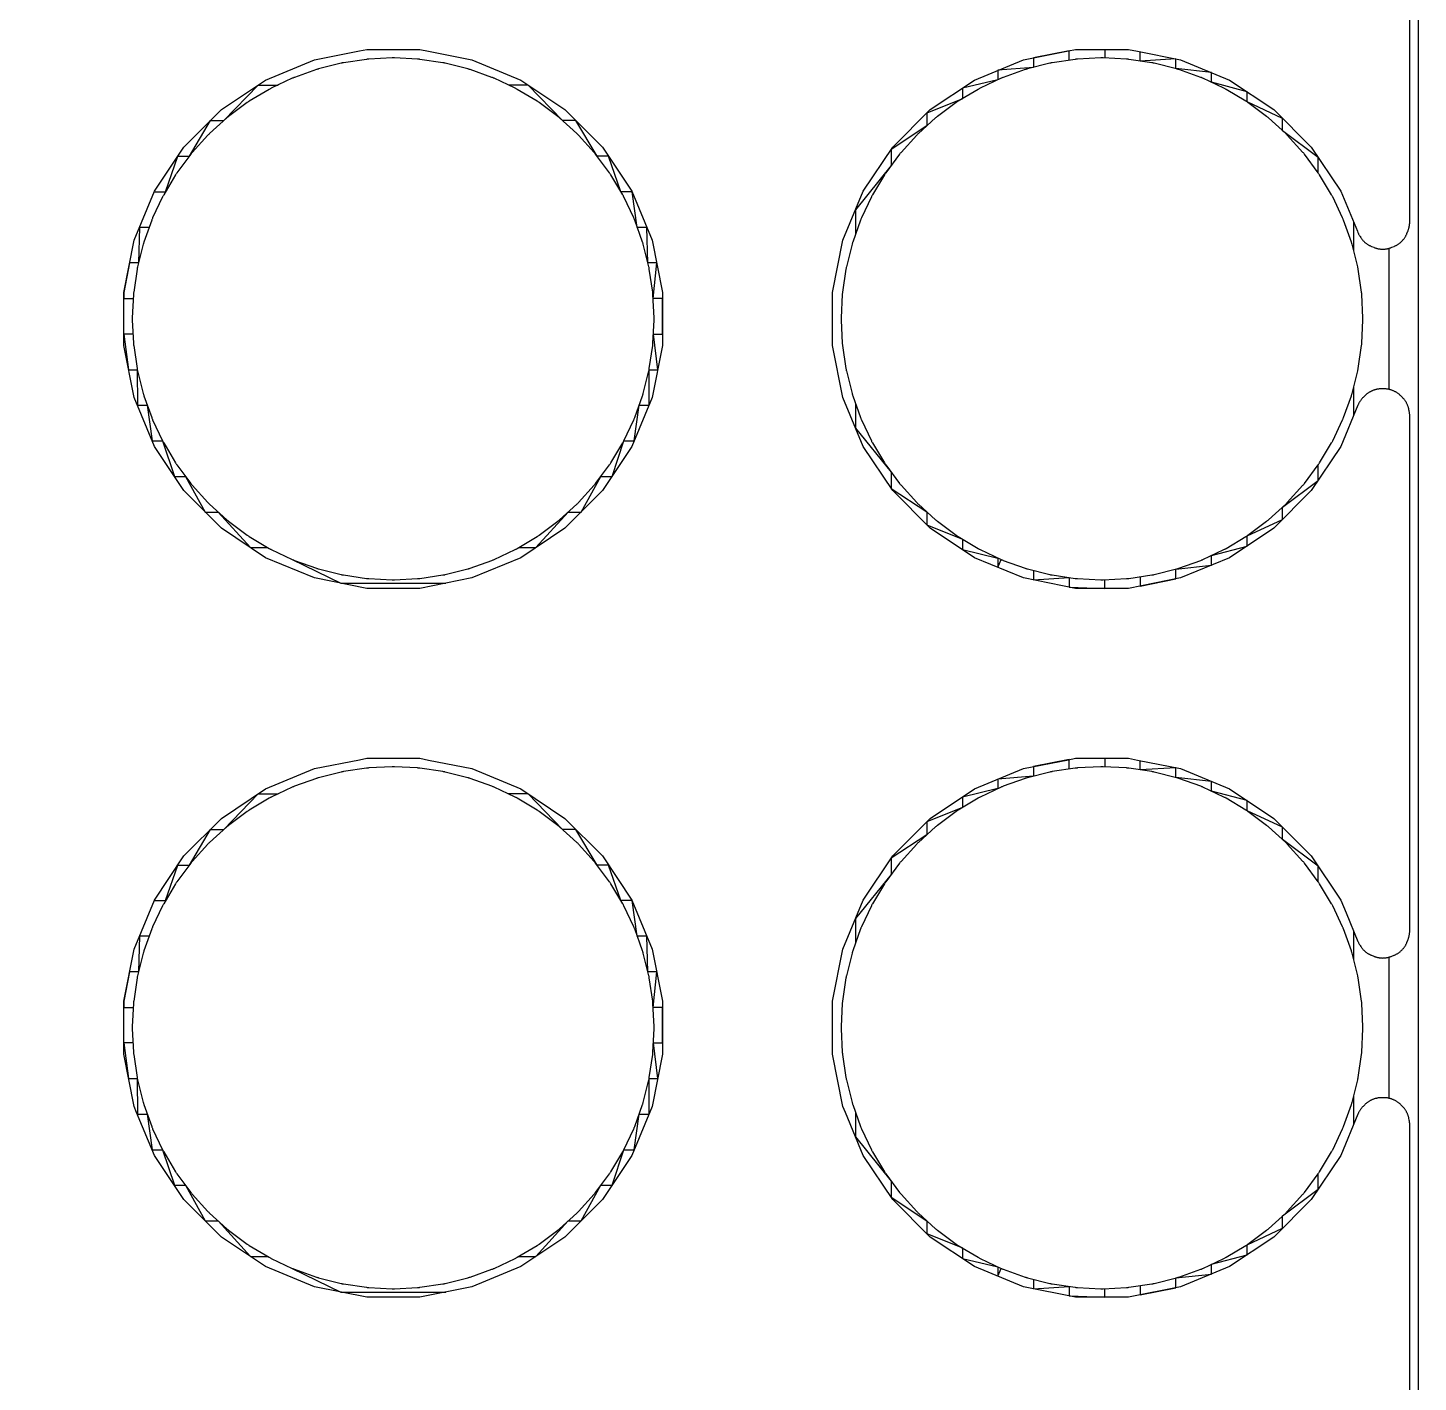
# Model space of a CAD drawing. Header units: metres. Extents: x 141.4 to 191.4, y -114.8 to -61.9.
# Drawn here: x 186.383 to 191.365, y -96.012 to -91.159 of the extents above; entities that cross this region are included whole.
import ezdxf

# ---------------------------------------------------------------- set-up
doc = ezdxf.new("R2010")
doc.units = ezdxf.units.M

msp = doc.modelspace()

# ---------------------------------------------------------------- linework, layer by layer
for points in [[(141.409, -61.907), (191.3649, -61.907), (191.3649, -114.8098)], [(191.3345, -96.9356), (191.3345, -95.0884), (191.3345, -95.0864), (191.3344, -95.0843), (191.3343, -95.0822), (191.3341, -95.0801), (191.3339, -95.078), (191.3336, -95.076), (191.3332, -95.0739), (191.3329, -95.0719), (191.332, -95.0675), (191.3316, -95.0654), (191.3311, -95.0634), (191.3305, -95.0614), (191.33, -95.0594), (191.3293, -95.0574), (191.3287, -95.0554), (191.3279, -95.0535), (191.3272, -95.0515), (191.3263, -95.0496), (191.3255, -95.0477), (191.3246, -95.0458), (191.3236, -95.044), (191.3226, -95.0421), (191.3215, -95.0403), (191.3204, -95.0386), (191.3193, -95.0368), (191.3181, -95.0351), (191.3169, -95.0334), (191.3156, -95.0317), (191.3143, -95.0301), (191.313, -95.0285), (191.3116, -95.027), (191.3102, -95.0254), (191.3087, -95.0239), (191.3025, -95.0177), (191.301, -95.0163), (191.2995, -95.0148), (191.2979, -95.0135), (191.2963, -95.0121), (191.2947, -95.0108), (191.293, -95.0095), (191.2913, -95.0083), (191.2896, -95.0071), (191.2879, -95.006), (191.2861, -95.0049), (191.2843, -95.0039), (191.2825, -95.0029), (191.2806, -95.0019), (191.2787, -95.001), (191.2768, -95.0001), (191.2749, -94.9993), (191.273, -94.9985), (191.271, -94.9978), (191.2691, -94.9971), (191.2671, -94.9965), (191.2651, -94.9959), (191.2631, -94.9954), (191.261, -94.9949), (191.259, -94.9944), (191.2569, -94.9941), (191.2549, -94.9937), (191.2528, -94.9935), (191.2507, -94.9932), (191.2487, -94.993), (191.2466, -94.9929), (191.2445, -94.9928), (191.2424, -94.9928), (191.2336, -94.9928), (191.2315, -94.9928), (191.2294, -94.9929), (191.2273, -94.993), (191.2253, -94.9932), (191.2232, -94.9935), (191.2211, -94.9937), (191.2191, -94.9941), (191.217, -94.9944), (191.215, -94.9949), (191.2129, -94.9954), (191.2109, -94.9959), (191.2089, -94.9965), (191.2069, -94.9971), (191.205, -94.9978), (191.203, -94.9985), (191.2011, -94.9993), (191.1992, -95.0001), (191.1973, -95.001), (191.1954, -95.0019), (191.1935, -95.0029), (191.1917, -95.0039), (191.1899, -95.0049), (191.1881, -95.006), (191.1864, -95.0071), (191.1847, -95.0083), (191.183, -95.0095), (191.1813, -95.0108), (191.1797, -95.0121), (191.1781, -95.0134), (191.1765, -95.0148), (191.175, -95.0163), (191.1735, -95.0177), (191.1673, -95.0239), (191.1658, -95.0254), (191.1644, -95.027), (191.163, -95.0285), (191.1617, -95.0301), (191.1604, -95.0317), (191.1591, -95.0334), (191.1579, -95.0351), (191.1567, -95.0368), (191.1556, -95.0386), (191.1545, -95.0403), (191.1534, -95.0421), (191.1524, -95.044), (191.1515, -95.0458), (191.1505, -95.0477), (191.1497, -95.0496), (191.1488, -95.0515), (191.0876, -95.1993), (190.982, -95.3575), (190.8475, -95.492), (190.6893, -95.5976), (190.5136, -95.6704), (190.3271, -95.7075), (190.1369, -95.7075), (189.9504, -95.6704), (189.7747, -95.5976), (189.6165, -95.492), (189.482, -95.3575), (189.3764, -95.1993), (189.3126, -95.0453), (189.3036, -95.0236), (189.2665, -94.8371), (189.2665, -94.6469), (189.3036, -94.4604), (189.3764, -94.2847), (189.482, -94.1265), (189.6165, -93.992), (189.7747, -93.8864), (189.9504, -93.8136), (190.1116, -93.7815), (190.1369, -93.7765), (190.3271, -93.7765), (190.359, -93.7829), (190.5136, -93.8136), (190.6893, -93.8864), (190.8475, -93.992), (190.982, -94.1265), (191.0876, -94.2847), (191.1065, -94.3301), (191.1488, -94.4325), (191.1497, -94.4344), (191.1505, -94.4363), (191.1515, -94.4382), (191.1524, -94.44), (191.1534, -94.4419), (191.1545, -94.4437), (191.1556, -94.4454), (191.1567, -94.4472), (191.1592, -94.4509), (191.1604, -94.4526), (191.1616, -94.4543), (191.1629, -94.456), (191.1642, -94.4576), (191.1655, -94.4592), (191.1669, -94.4608), (191.1683, -94.4623), (191.1698, -94.4638), (191.1713, -94.4653), (191.1728, -94.4667), (191.1743, -94.4681), (191.1759, -94.4694), (191.1776, -94.4707), (191.1792, -94.472), (191.1809, -94.4732), (191.1826, -94.4744), (191.1844, -94.4755), (191.1862, -94.4766), (191.188, -94.4776), (191.1898, -94.4787), (191.1917, -94.4796), (191.1935, -94.4805), (191.1954, -94.4814), (191.1973, -94.4822), (191.2055, -94.4856), (191.2074, -94.4864), (191.2094, -94.4871), (191.2113, -94.4878), (191.2133, -94.4884), (191.2153, -94.489), (191.2173, -94.4895), (191.2194, -94.49), (191.2214, -94.4904), (191.2235, -94.4908), (191.2255, -94.4911), (191.2276, -94.4914), (191.2297, -94.4916), (191.2317, -94.4918), (191.2338, -94.492), (191.2359, -94.492), (191.238, -94.4921), (191.2401, -94.492), (191.2422, -94.492), (191.2443, -94.4918), (191.2463, -94.4916), (191.2484, -94.4914), (191.2505, -94.4911), (191.2525, -94.4908), (191.2546, -94.4904), (191.2566, -94.49), (191.2587, -94.4895), (191.2607, -94.489), (191.2627, -94.4884), (191.2647, -94.4878), (191.2666, -94.4871), (191.2686, -94.4864), (191.2705, -94.4856), (191.2787, -94.4822), (191.2806, -94.4814), (191.2825, -94.4805), (191.2843, -94.4796), (191.2862, -94.4787), (191.288, -94.4776), (191.2898, -94.4766), (191.2916, -94.4755), (191.2934, -94.4744), (191.2951, -94.4732), (191.2968, -94.472), (191.2984, -94.4707), (191.3001, -94.4694), (191.3017, -94.4681), (191.3032, -94.4667), (191.3047, -94.4653), (191.3062, -94.4638), (191.3077, -94.4623), (191.3091, -94.4608), (191.3105, -94.4592), (191.3118, -94.4576), (191.3131, -94.456), (191.3144, -94.4543), (191.3156, -94.4526), (191.3168, -94.4509), (191.3179, -94.4492), (191.319, -94.4474), (191.3201, -94.4456), (191.3211, -94.4438), (191.3221, -94.4419), (191.323, -94.44), (191.3238, -94.4381), (191.3247, -94.4362), (191.328, -94.4281), (191.3288, -94.4261), (191.3295, -94.4242), (191.3302, -94.4222), (191.3308, -94.4202), (191.3314, -94.4182), (191.332, -94.4162), (191.3324, -94.4142), (191.3329, -94.4121), (191.3332, -94.4101), (191.3336, -94.408), (191.3339, -94.406), (191.3341, -94.4039), (191.3343, -94.4018), (191.3344, -94.3997), (191.3345, -94.3976), (191.3345, -94.3956), (191.3345, -92.5484), (191.3345, -92.5464), (191.3344, -92.5443), (191.3343, -92.5422), (191.3341, -92.5401), (191.3339, -92.538), (191.3336, -92.536), (191.3332, -92.5339), (191.3329, -92.5319), (191.332, -92.5275), (191.3316, -92.5254), (191.3311, -92.5234), (191.3305, -92.5214), (191.33, -92.5194), (191.3293, -92.5174), (191.3287, -92.5154), (191.3279, -92.5135), (191.3272, -92.5115), (191.3263, -92.5096), (191.3255, -92.5077), (191.3246, -92.5058), (191.3236, -92.504), (191.3226, -92.5021), (191.3215, -92.5003), (191.3204, -92.4986), (191.3193, -92.4968), (191.3181, -92.4951), (191.3169, -92.4934), (191.3156, -92.4917), (191.3143, -92.4901), (191.313, -92.4885), (191.3116, -92.487), (191.3102, -92.4854), (191.3087, -92.4839), (191.3025, -92.4777), (191.301, -92.4763), (191.2995, -92.4748), (191.2979, -92.4735), (191.2963, -92.4721), (191.2947, -92.4708), (191.293, -92.4695), (191.2913, -92.4683), (191.2896, -92.4671), (191.2879, -92.466), (191.2861, -92.4649), (191.2843, -92.4639), (191.2825, -92.4629), (191.2806, -92.4619), (191.2787, -92.461), (191.2768, -92.4601), (191.2749, -92.4593), (191.273, -92.4585), (191.271, -92.4578), (191.2691, -92.4571), (191.2671, -92.4565), (191.2651, -92.4559), (191.2631, -92.4554), (191.261, -92.4549), (191.259, -92.4544), (191.2569, -92.4541), (191.2549, -92.4537), (191.2528, -92.4535), (191.2507, -92.4532), (191.2487, -92.453), (191.2466, -92.4529), (191.2445, -92.4528), (191.2424, -92.4528), (191.2336, -92.4528), (191.2315, -92.4528), (191.2294, -92.4529), (191.2273, -92.453), (191.2253, -92.4532), (191.2232, -92.4535), (191.2211, -92.4537), (191.2191, -92.4541), (191.217, -92.4544), (191.215, -92.4549), (191.2129, -92.4554), (191.2109, -92.4559), (191.2089, -92.4565), (191.2069, -92.4571), (191.205, -92.4578), (191.203, -92.4585), (191.2011, -92.4593), (191.1992, -92.4601), (191.1973, -92.461), (191.1954, -92.4619), (191.1935, -92.4629), (191.1917, -92.4639), (191.1899, -92.4649), (191.1881, -92.466), (191.1864, -92.4671), (191.1847, -92.4683), (191.183, -92.4695), (191.1813, -92.4708), (191.1797, -92.4721), (191.1781, -92.4734), (191.1765, -92.4748), (191.175, -92.4763), (191.1735, -92.4777), (191.1673, -92.4839), (191.1658, -92.4854), (191.1644, -92.487), (191.163, -92.4885), (191.1617, -92.4901), (191.1604, -92.4917), (191.1591, -92.4934), (191.1579, -92.4951), (191.1567, -92.4968), (191.1556, -92.4986), (191.1545, -92.5003), (191.1534, -92.5021), (191.1524, -92.504), (191.1515, -92.5058), (191.1505, -92.5077), (191.1497, -92.5096), (191.1488, -92.5115), (191.0876, -92.6593), (190.982, -92.8175), (190.8475, -92.952), (190.6893, -93.0576), (190.5136, -93.1304), (190.3271, -93.1675), (190.1369, -93.1675), (189.9504, -93.1304), (189.7747, -93.0576), (189.6165, -92.952), (189.482, -92.8175), (189.3764, -92.6593), (189.3036, -92.4836), (189.2665, -92.2971), (189.2665, -92.1069), (189.3036, -91.9204), (189.3764, -91.7447), (189.482, -91.5865), (189.6165, -91.452), (189.7747, -91.3464), (189.9504, -91.2736), (190.1116, -91.2415), (190.1369, -91.2365), (190.3271, -91.2365), (190.359, -91.2429), (190.5136, -91.2736), (190.6893, -91.3464), (190.8475, -91.452), (190.982, -91.5865), (191.0876, -91.7447), (191.147, -91.8881), (191.1488, -91.8925), (191.1497, -91.8944), (191.1505, -91.8963), (191.1515, -91.8982), (191.1524, -91.9), (191.1534, -91.9019), (191.1545, -91.9037), (191.1556, -91.9054), (191.1567, -91.9072), (191.1592, -91.9109), (191.1604, -91.9126), (191.1616, -91.9143), (191.1629, -91.916), (191.1642, -91.9176), (191.1655, -91.9192), (191.1669, -91.9208), (191.1683, -91.9223), (191.1698, -91.9238), (191.1713, -91.9253), (191.1728, -91.9267), (191.1743, -91.9281), (191.1759, -91.9294), (191.1776, -91.9307), (191.1792, -91.932), (191.1809, -91.9332), (191.1826, -91.9344), (191.1844, -91.9355), (191.1862, -91.9366), (191.188, -91.9376), (191.1898, -91.9387), (191.1917, -91.9396), (191.1935, -91.9405), (191.1954, -91.9414), (191.1973, -91.9422), (191.2055, -91.9456), (191.2074, -91.9464), (191.2094, -91.9471), (191.2113, -91.9478), (191.2133, -91.9484), (191.2153, -91.949), (191.2173, -91.9495), (191.2194, -91.95), (191.2214, -91.9504), (191.2235, -91.9508), (191.2255, -91.9511), (191.2276, -91.9514), (191.2297, -91.9516), (191.2317, -91.9518), (191.2338, -91.952), (191.2359, -91.952), (191.238, -91.9521), (191.2401, -91.952), (191.2422, -91.952), (191.2443, -91.9518), (191.2463, -91.9516), (191.2484, -91.9514), (191.2505, -91.9511), (191.2525, -91.9508), (191.2546, -91.9504), (191.2566, -91.95), (191.2587, -91.9495), (191.2607, -91.949), (191.2627, -91.9484), (191.2647, -91.9478), (191.2666, -91.9471), (191.2686, -91.9464), (191.2705, -91.9456), (191.2787, -91.9422), (191.2806, -91.9414), (191.2825, -91.9405), (191.2843, -91.9396), (191.2862, -91.9387), (191.288, -91.9376), (191.2898, -91.9366), (191.2916, -91.9355), (191.2934, -91.9344), (191.2951, -91.9332), (191.2968, -91.932), (191.2984, -91.9307), (191.3001, -91.9294), (191.3017, -91.9281), (191.3032, -91.9267), (191.3047, -91.9253), (191.3062, -91.9238), (191.3077, -91.9223), (191.3091, -91.9208), (191.3105, -91.9192), (191.3118, -91.9176), (191.3131, -91.916), (191.3144, -91.9143), (191.3156, -91.9126), (191.3168, -91.9109), (191.3179, -91.9092), (191.319, -91.9074), (191.3201, -91.9056), (191.3211, -91.9038), (191.3221, -91.9019), (191.323, -91.9), (191.3238, -91.8981), (191.3247, -91.8962), (191.328, -91.8881), (191.3288, -91.8861), (191.3295, -91.8842), (191.3302, -91.8822), (191.3308, -91.8802), (191.3314, -91.8782), (191.332, -91.8762), (191.3324, -91.8742), (191.3329, -91.8721), (191.3332, -91.8701), (191.3336, -91.868), (191.3339, -91.866), (191.3341, -91.8639), (191.3343, -91.8618), (191.3344, -91.8597), (191.3345, -91.8576), (191.3345, -91.8556), (191.3345, -90.0084)], [(186.8174, -91.874), (186.7828, -91.874), (186.7794, -92.0015), (186.7475, -92.0015), (186.7265, -92.1069), (186.7636, -91.9204), (186.8364, -91.7447), (186.942, -91.5865), (187.0765, -91.452), (187.2347, -91.3464), (187.4104, -91.2736), (187.5716, -91.2415), (187.5969, -91.2365), (187.7871, -91.2365), (187.819, -91.2429), (187.9736, -91.2736), (188.1493, -91.3464), (188.3075, -91.452), (188.442, -91.5865), (188.5476, -91.7447), (188.6204, -91.9204), (188.6575, -92.1069), (188.6575, -92.2971), (188.6204, -92.4836), (188.5476, -92.6593), (188.442, -92.8175), (188.3075, -92.952), (188.1493, -93.0576), (187.9736, -93.1304), (187.7871, -93.1675), (187.5969, -93.1675), (187.4104, -93.1304), (187.2347, -93.0576), (187.0765, -92.952), (186.942, -92.8175), (186.8364, -92.6593), (186.7636, -92.4836), (186.7265, -92.2971), (186.7265, -92.1069), (186.7265, -92.129), (186.7605, -92.129)], [(187.3304, -93.0641), (187.3323, -93.065), (187.3342, -93.0658), (187.3361, -93.0666), (187.3381, -93.0673), (187.4166, -93.0954), (187.4186, -93.0961), (187.4206, -93.0967), (187.4226, -93.0973), (187.4246, -93.0979), (187.5055, -93.1181), (187.5075, -93.1186), (187.5096, -93.119), (187.5116, -93.1194), (187.5137, -93.1197), (187.5962, -93.132), (187.5983, -93.1323), (187.6004, -93.1325), (187.6024, -93.1327), (187.6045, -93.1328), (187.6878, -93.1369), (187.6899, -93.137), (187.692, -93.137), (187.6941, -93.137), (187.6962, -93.1369), (187.7795, -93.1328), (187.7816, -93.1327), (187.7836, -93.1325), (187.7857, -93.1323), (187.7878, -93.132), (187.8703, -93.1197), (187.8724, -93.1194), (187.8744, -93.119), (187.8765, -93.1186), (187.8785, -93.1181), (187.9594, -93.0979), (187.9614, -93.0973), (187.9634, -93.0967), (187.9654, -93.0961), (187.9674, -93.0954), (188.0459, -93.0673), (188.0479, -93.0666), (188.0498, -93.0658), (188.0517, -93.065), (188.0536, -93.0641), (188.129, -93.0285), (188.1309, -93.0276), (188.1328, -93.0266), (188.1346, -93.0256), (188.1364, -93.0245), (188.2079, -92.9817), (188.2097, -92.9806), (188.2115, -92.9794), (188.2132, -92.9782), (188.2149, -92.977), (188.2819, -92.9273), (188.2835, -92.9261), (188.2852, -92.9248), (188.2868, -92.9234), (188.2883, -92.922), (188.3501, -92.866), (188.3517, -92.8646), (188.3531, -92.8631), (188.3546, -92.8617), (188.356, -92.8601), (188.412, -92.7983), (188.4134, -92.7968), (188.4148, -92.7952), (188.4161, -92.7935), (188.4173, -92.7919), (188.467, -92.7249), (188.4682, -92.7232), (188.4694, -92.7215), (188.4706, -92.7197), (188.4717, -92.7179), (188.5145, -92.6464), (188.5156, -92.6446), (188.5166, -92.6428), (188.5176, -92.6409), (188.5185, -92.639), (188.5541, -92.5636), (188.555, -92.5617), (188.5558, -92.5598), (188.5566, -92.5579), (188.5573, -92.5559), (188.5854, -92.4774), (188.5861, -92.4754), (188.5867, -92.4734), (188.5873, -92.4714), (188.5879, -92.4694), (188.6081, -92.3885), (188.6086, -92.3865), (188.609, -92.3844), (188.6094, -92.3824), (188.6097, -92.3803), (188.622, -92.2978), (188.6223, -92.2957), (188.6225, -92.2936), (188.6227, -92.2916), (188.6228, -92.2895), (188.6269, -92.2062), (188.627, -92.2041), (188.627, -92.202), (188.627, -92.1999), (188.6269, -92.1978), (188.6228, -92.1145), (188.6227, -92.1124), (188.6225, -92.1104), (188.6223, -92.1083), (188.622, -92.1062), (188.6097, -92.0237), (188.6094, -92.0216), (188.609, -92.0196), (188.6086, -92.0175), (188.6081, -92.0155), (188.5879, -91.9346), (188.5873, -91.9326), (188.5867, -91.9306), (188.5861, -91.9286), (188.5854, -91.9266), (188.5573, -91.8481), (188.5566, -91.8461), (188.5558, -91.8442), (188.555, -91.8423), (188.5541, -91.8404), (188.5185, -91.765), (188.5176, -91.7631), (188.5166, -91.7612), (188.5156, -91.7594), (188.5145, -91.7576), (188.4717, -91.6861), (188.4706, -91.6843), (188.4694, -91.6825), (188.4682, -91.6808), (188.467, -91.6791), (188.4173, -91.6121), (188.4161, -91.6105), (188.4148, -91.6088), (188.4134, -91.6072), (188.412, -91.6057), (188.356, -91.5439), (188.3546, -91.5423), (188.3531, -91.5409), (188.3517, -91.5394), (188.3501, -91.538), (188.2883, -91.482), (188.2868, -91.4806), (188.2852, -91.4792), (188.2835, -91.4779), (188.2819, -91.4767), (188.2149, -91.427), (188.2132, -91.4258), (188.2115, -91.4246), (188.2097, -91.4234), (188.2079, -91.4223), (188.1364, -91.3795), (188.1346, -91.3784), (188.1328, -91.3774), (188.1309, -91.3764), (188.129, -91.3755), (188.0536, -91.3399), (188.0517, -91.339), (188.0498, -91.3382), (188.0479, -91.3374), (188.0459, -91.3367), (187.9674, -91.3086), (187.9654, -91.3079), (187.9634, -91.3073), (187.9614, -91.3067), (187.9594, -91.3061), (187.8785, -91.2859), (187.8765, -91.2854), (187.8744, -91.285), (187.8724, -91.2846), (187.8703, -91.2843), (187.7878, -91.272), (187.7857, -91.2717), (187.7836, -91.2715), (187.7816, -91.2713), (187.7795, -91.2712), (187.6962, -91.2671), (187.6941, -91.267), (187.692, -91.267), (187.6899, -91.267), (187.6878, -91.2671), (187.6045, -91.2712), (187.6024, -91.2713), (187.6004, -91.2715), (187.5983, -91.2717), (187.5962, -91.272), (187.5137, -91.2843), (187.5116, -91.2846), (187.5096, -91.285), (187.5075, -91.2854), (187.5055, -91.2859), (187.4246, -91.3061), (187.4226, -91.3067), (187.4206, -91.3073), (187.4186, -91.3079), (187.4166, -91.3086), (187.3381, -91.3367), (187.3361, -91.3374), (187.3342, -91.3382), (187.3323, -91.339), (187.3304, -91.3399), (187.255, -91.3755), (187.2531, -91.3764), (187.2512, -91.3774), (187.2494, -91.3784), (187.2476, -91.3795), (187.1761, -91.4223), (187.1743, -91.4234), (187.1725, -91.4246), (187.1708, -91.4258), (187.1691, -91.427), (187.1021, -91.4767), (187.1005, -91.4779), (187.0988, -91.4792), (187.0972, -91.4806), (187.0957, -91.482), (187.0339, -91.538), (187.0323, -91.5394), (187.0309, -91.5409), (187.0294, -91.5423), (187.028, -91.5439), (186.972, -91.6057), (186.9706, -91.6072), (186.9692, -91.6088), (186.9679, -91.6105), (186.9667, -91.6121), (186.917, -91.6791), (186.9158, -91.6808), (186.9146, -91.6825), (186.9134, -91.6843), (186.9123, -91.6861), (186.8695, -91.7576), (186.8684, -91.7594), (186.8674, -91.7612), (186.8664, -91.7631), (186.8655, -91.765), (186.8299, -91.8404), (186.829, -91.8423), (186.8282, -91.8442), (186.8274, -91.8461), (186.8267, -91.8481), (186.7986, -91.9266), (186.7979, -91.9286), (186.7973, -91.9306), (186.7967, -91.9326), (186.7961, -91.9346), (186.7759, -92.0155), (186.7754, -92.0175), (186.775, -92.0196), (186.7746, -92.0216), (186.7743, -92.0237), (186.762, -92.1062), (186.7617, -92.1083), (186.7615, -92.1104), (186.7613, -92.1124), (186.7612, -92.1145), (186.7571, -92.1978), (186.757, -92.1999), (186.757, -92.202), (186.757, -92.2041), (186.7571, -92.2062), (186.7612, -92.2895), (186.7613, -92.2916), (186.7615, -92.2936), (186.7617, -92.2957), (186.762, -92.2978), (186.7743, -92.3803), (186.7746, -92.3824), (186.775, -92.3844), (186.7754, -92.3865), (186.7759, -92.3885), (186.7961, -92.4694), (186.7967, -92.4714), (186.7973, -92.4734), (186.7979, -92.4754), (186.7986, -92.4774), (186.8267, -92.5559), (186.8274, -92.5579), (186.8282, -92.5598), (186.829, -92.5617), (186.8299, -92.5636), (186.8655, -92.639), (186.8664, -92.6409), (186.8674, -92.6428), (186.8684, -92.6446), (186.8695, -92.6464), (186.9123, -92.7179), (186.9134, -92.7197), (186.9146, -92.7215), (186.9158, -92.7232), (186.917, -92.7249), (186.9667, -92.7919), (186.9679, -92.7935), (186.9692, -92.7952), (186.9706, -92.7968), (186.972, -92.7983), (187.028, -92.8601), (187.0294, -92.8617), (187.0309, -92.8631), (187.0323, -92.8646), (187.0339, -92.866), (187.0957, -92.922), (187.0972, -92.9234), (187.0988, -92.9248), (187.1005, -92.9261), (187.1021, -92.9273), (187.1691, -92.977), (187.1708, -92.9782), (187.1725, -92.9794), (187.1743, -92.9806), (187.1761, -92.9817), (187.2476, -93.0245), (187.2494, -93.0256), (187.2512, -93.0266), (187.2531, -93.0276), (187.255, -93.0285), (187.3304, -93.0641), (187.5039, -93.149), (187.8801, -93.149)], [(189.349, -92.5067), (189.349, -92.5933), (189.4765, -92.7513), (189.4765, -92.8092), (189.604, -92.8934), (189.604, -92.9395), (189.7315, -92.9909), (189.7315, -93.0288), (189.859, -93.0588), (189.859, -93.0926), (189.8704, -93.0641), (189.8723, -93.065), (189.8742, -93.0658), (189.8761, -93.0666), (189.8781, -93.0673), (189.9566, -93.0954), (189.9586, -93.0961), (189.9606, -93.0967), (189.9626, -93.0973), (189.9646, -93.0979), (190.0455, -93.1181), (190.0475, -93.1186), (190.0496, -93.119), (190.0516, -93.1194), (190.0537, -93.1197), (190.1362, -93.132), (190.1383, -93.1323), (190.1404, -93.1325), (190.1424, -93.1327), (190.1445, -93.1328), (190.2278, -93.1369), (190.2299, -93.137), (190.232, -93.137), (190.2341, -93.137), (190.2362, -93.1369), (190.3195, -93.1328), (190.3216, -93.1327), (190.3236, -93.1325), (190.3257, -93.1323), (190.3278, -93.132), (190.4103, -93.1197), (190.4124, -93.1194), (190.4144, -93.119), (190.4165, -93.1186), (190.4185, -93.1181), (190.4994, -93.0979), (190.5014, -93.0973), (190.5034, -93.0967), (190.5054, -93.0961), (190.5074, -93.0954), (190.5859, -93.0673), (190.5879, -93.0666), (190.5898, -93.0658), (190.5917, -93.065), (190.5936, -93.0641), (190.669, -93.0285), (190.6709, -93.0276), (190.6728, -93.0266), (190.6746, -93.0256), (190.6764, -93.0245), (190.7479, -92.9817), (190.7497, -92.9806), (190.7515, -92.9794), (190.7532, -92.9782), (190.7549, -92.977), (190.8219, -92.9273), (190.8235, -92.9261), (190.8252, -92.9248), (190.8268, -92.9234), (190.8283, -92.922), (190.8901, -92.866), (190.8917, -92.8646), (190.8931, -92.8631), (190.8946, -92.8617), (190.896, -92.8601), (190.952, -92.7983), (190.9534, -92.7968), (190.9548, -92.7952), (190.9561, -92.7935), (190.9573, -92.7919), (191.007, -92.7249), (191.0082, -92.7232), (191.0094, -92.7215), (191.0106, -92.7197), (191.0117, -92.7179), (191.0545, -92.6464), (191.0556, -92.6446), (191.0566, -92.6428), (191.0576, -92.6409), (191.0585, -92.639), (191.0941, -92.5636), (191.095, -92.5617), (191.0958, -92.5598), (191.0966, -92.5579), (191.0973, -92.5559), (191.1254, -92.4774), (191.1261, -92.4754), (191.1267, -92.4734), (191.1273, -92.4714), (191.1279, -92.4694), (191.1481, -92.3885), (191.1486, -92.3865), (191.149, -92.3844), (191.1494, -92.3824), (191.1497, -92.3803), (191.162, -92.2978), (191.1623, -92.2957), (191.1625, -92.2936), (191.1627, -92.2916), (191.1628, -92.2895), (191.1669, -92.2062), (191.167, -92.2041), (191.167, -92.202), (191.167, -92.1999), (191.1669, -92.1978), (191.1628, -92.1145), (191.1627, -92.1124), (191.1625, -92.1104), (191.1623, -92.1083), (191.162, -92.1062), (191.1497, -92.0237), (191.1494, -92.0216), (191.149, -92.0196), (191.1486, -92.0175), (191.1481, -92.0155), (191.1279, -91.9346), (191.1273, -91.9326), (191.1267, -91.9306), (191.1261, -91.9286), (191.1254, -91.9266), (191.0973, -91.8481), (191.0966, -91.8461), (191.0958, -91.8442), (191.095, -91.8423), (191.0941, -91.8404), (191.0585, -91.765), (191.0576, -91.7631), (191.0566, -91.7612), (191.0556, -91.7594), (191.0545, -91.7576), (191.0117, -91.6861), (191.0106, -91.6843), (191.0094, -91.6825), (191.0082, -91.6808), (191.007, -91.6791), (190.9573, -91.6121), (190.9561, -91.6105), (190.9548, -91.6088), (190.9534, -91.6072), (190.952, -91.6057), (190.896, -91.5439), (190.8946, -91.5423), (190.8931, -91.5409), (190.8917, -91.5394), (190.8901, -91.538), (190.8283, -91.482), (190.8268, -91.4806), (190.8252, -91.4792), (190.8235, -91.4779), (190.8219, -91.4767), (190.7549, -91.427), (190.7532, -91.4258), (190.7515, -91.4246), (190.7497, -91.4234), (190.7479, -91.4223), (190.6764, -91.3795), (190.6746, -91.3784), (190.6728, -91.3774), (190.6709, -91.3764), (190.669, -91.3755), (190.5936, -91.3399), (190.5917, -91.339), (190.5898, -91.3382), (190.5879, -91.3374), (190.5859, -91.3367), (190.5074, -91.3086), (190.5054, -91.3079), (190.5034, -91.3073), (190.5014, -91.3067), (190.4994, -91.3061), (190.4185, -91.2859), (190.4165, -91.2854), (190.4144, -91.285), (190.4124, -91.2846), (190.4103, -91.2843), (190.3278, -91.272), (190.3257, -91.2717), (190.3236, -91.2715), (190.3216, -91.2713), (190.3195, -91.2712), (190.2362, -91.2671), (190.2341, -91.267), (190.232, -91.267), (190.2299, -91.267), (190.2278, -91.2671), (190.1445, -91.2712), (190.1424, -91.2713), (190.1404, -91.2715), (190.1383, -91.2717), (190.1362, -91.272), (190.0537, -91.2843), (190.0516, -91.2846), (190.0496, -91.285), (190.0475, -91.2854), (190.0455, -91.2859), (189.9646, -91.3061), (189.9626, -91.3067), (189.9606, -91.3073), (189.9586, -91.3079), (189.9566, -91.3086), (189.8781, -91.3367), (189.8761, -91.3374), (189.8742, -91.3382), (189.8723, -91.339), (189.8704, -91.3399), (189.795, -91.3755), (189.7931, -91.3764), (189.7912, -91.3774), (189.7894, -91.3784), (189.7876, -91.3795), (189.7161, -91.4223), (189.7143, -91.4234), (189.7125, -91.4246), (189.7108, -91.4258), (189.7091, -91.427), (189.6421, -91.4767), (189.6405, -91.4779), (189.6388, -91.4792), (189.6372, -91.4806), (189.6357, -91.482), (189.5739, -91.538), (189.5723, -91.5394), (189.5709, -91.5409), (189.5694, -91.5423), (189.568, -91.5439), (189.512, -91.6057), (189.5106, -91.6072), (189.5092, -91.6088), (189.5079, -91.6105), (189.5067, -91.6121), (189.457, -91.6791), (189.4558, -91.6808), (189.4546, -91.6825), (189.4534, -91.6843), (189.4523, -91.6861), (189.4095, -91.7576), (189.4084, -91.7594), (189.4074, -91.7612), (189.4064, -91.7631), (189.4055, -91.765), (189.3699, -91.8404), (189.369, -91.8423), (189.3682, -91.8442), (189.3674, -91.8461), (189.3667, -91.8481), (189.3386, -91.9266), (189.3379, -91.9286), (189.3373, -91.9306), (189.3367, -91.9326), (189.3361, -91.9346), (189.3159, -92.0155), (189.3154, -92.0175), (189.315, -92.0196), (189.3146, -92.0216), (189.3143, -92.0237), (189.302, -92.1062), (189.3017, -92.1083), (189.3015, -92.1104), (189.3013, -92.1124), (189.3012, -92.1145), (189.2971, -92.1978), (189.297, -92.1999), (189.297, -92.202), (189.297, -92.2041), (189.2971, -92.2062), (189.3012, -92.2895), (189.3013, -92.2916), (189.3015, -92.2936), (189.3017, -92.2957), (189.302, -92.2978), (189.3143, -92.3803), (189.3146, -92.3824), (189.315, -92.3844), (189.3154, -92.3865), (189.3159, -92.3885), (189.3361, -92.4694), (189.3367, -92.4714), (189.3373, -92.4734), (189.3379, -92.4754), (189.3386, -92.4774), (189.3667, -92.5559), (189.3674, -92.5579), (189.3682, -92.5598), (189.369, -92.5617), (189.3699, -92.5636), (189.4055, -92.639), (189.4064, -92.6409), (189.4074, -92.6428), (189.4084, -92.6446), (189.4095, -92.6464), (189.4523, -92.7179), (189.4534, -92.7197), (189.4546, -92.7215), (189.4558, -92.7232), (189.457, -92.7249), (189.5067, -92.7919), (189.5079, -92.7935), (189.5092, -92.7952), (189.5106, -92.7968), (189.512, -92.7983), (189.568, -92.8601), (189.5694, -92.8617), (189.5709, -92.8631), (189.5723, -92.8646), (189.5739, -92.866), (189.6357, -92.922), (189.6372, -92.9234), (189.6388, -92.9248), (189.6405, -92.9261), (189.6421, -92.9273), (189.7091, -92.977), (189.7108, -92.9782), (189.7125, -92.9794), (189.7143, -92.9806), (189.7161, -92.9817), (189.7876, -93.0245), (189.7894, -93.0256), (189.7912, -93.0266), (189.7931, -93.0276), (189.795, -93.0285), (189.8704, -93.0641)], [(190.114, -91.2753), (190.114, -91.241), (189.9865, -91.2664), (189.9865, -91.3007), (189.859, -91.3114), (189.859, -91.3452), (189.7315, -91.3752), (189.7315, -91.4131), (189.604, -91.4645), (189.604, -91.5106), (189.4765, -91.5948), (189.4765, -91.6527), (189.349, -91.8107), (189.349, -91.8973)], [(190.2415, -91.2365), (190.2415, -91.2674)], [(191.0065, -91.6785), (191.0065, -91.6233), (190.879, -91.5279), (190.879, -91.4836), (190.7515, -91.4246), (190.7515, -91.388), (190.624, -91.3543), (190.624, -91.3193), (190.4965, -91.3054), (190.4965, -91.2702), (190.369, -91.2781), (190.369, -91.2448)], [(186.8356, -91.7465), (186.8761, -91.7465), (186.9203, -91.619), (186.9616, -91.619), (187.0371, -91.4915), (187.0852, -91.4915), (187.2083, -91.364), (187.2793, -91.364)], [(188.1415, -93.0215), (188.2034, -93.0215), (188.3193, -92.894), (188.3654, -92.894), (188.4361, -92.7665), (188.476, -92.7665), (188.5185, -92.639), (188.556, -92.639), (188.5732, -92.5115), (188.6089, -92.5115), (188.6091, -92.384), (188.6402, -92.384), (188.6244, -92.2565), (188.6575, -92.2565), (188.6575, -92.129), (188.6235, -92.129), (188.6365, -92.0015), (188.6046, -92.0015), (188.6012, -91.874), (188.5666, -91.874), (188.5484, -91.7465), (188.5079, -91.7465), (188.4636, -91.619), (188.4224, -91.619), (188.3469, -91.4915), (188.2988, -91.4915), (188.1757, -91.364), (188.1047, -91.364)], [(191.134, -91.9593), (191.134, -91.8568)], [(191.2615, -92.455), (191.2615, -91.9487)], [(186.7596, -92.2565), (186.7265, -92.2565), (186.7438, -92.384), (186.7749, -92.384), (186.7751, -92.5115), (186.8108, -92.5115), (186.828, -92.639), (186.8655, -92.639), (186.908, -92.7665), (186.9479, -92.7665), (187.0186, -92.894), (187.0647, -92.894), (187.1806, -93.0215), (187.2425, -93.0215)], [(191.134, -92.5472), (191.134, -92.4447)], [(190.369, -93.1259), (190.369, -93.1592), (190.4965, -93.1338), (190.4965, -93.0986), (190.624, -93.0847), (190.624, -93.0497), (190.7515, -93.016), (190.7515, -92.9794), (190.879, -92.9204), (190.879, -92.8761), (191.0065, -92.7807), (191.0065, -92.7255)], [(189.9865, -93.1033), (189.9865, -93.1376), (190.114, -93.1287), (190.114, -93.163), (190.2415, -93.1675), (190.2415, -93.1366)], [(186.8174, -94.414), (186.7828, -94.414), (186.7794, -94.5415), (186.7475, -94.5415), (186.7265, -94.6469), (186.7636, -94.4604), (186.8364, -94.2847), (186.942, -94.1265), (187.0765, -93.992), (187.2347, -93.8864), (187.4104, -93.8136), (187.5716, -93.7815), (187.5969, -93.7765), (187.7871, -93.7765), (187.819, -93.7829), (187.9736, -93.8136), (188.1493, -93.8864), (188.3075, -93.992), (188.442, -94.1265), (188.5476, -94.2847), (188.6204, -94.4604), (188.6575, -94.6469), (188.6575, -94.8371), (188.6204, -95.0236), (188.5476, -95.1993), (188.442, -95.3575), (188.3075, -95.492), (188.1493, -95.5976), (187.9736, -95.6704), (187.7871, -95.7075), (187.5969, -95.7075), (187.4104, -95.6704), (187.2347, -95.5976), (187.0765, -95.492), (186.942, -95.3575), (186.8364, -95.1993), (186.7726, -95.0453), (186.7636, -95.0236), (186.7265, -94.8371), (186.7265, -94.6469), (186.7265, -94.669), (186.7605, -94.669)], [(187.3304, -95.6041), (187.3323, -95.605), (187.3342, -95.6058), (187.3361, -95.6066), (187.3381, -95.6073), (187.4166, -95.6354), (187.4186, -95.6361), (187.4206, -95.6367), (187.4226, -95.6373), (187.4246, -95.6379), (187.5055, -95.6581), (187.5075, -95.6586), (187.5096, -95.659), (187.5116, -95.6594), (187.5137, -95.6597), (187.5962, -95.672), (187.5983, -95.6723), (187.6004, -95.6725), (187.6024, -95.6727), (187.6045, -95.6728), (187.6878, -95.6769), (187.6899, -95.677), (187.692, -95.677), (187.6941, -95.677), (187.6962, -95.6769), (187.7795, -95.6728), (187.7816, -95.6727), (187.7836, -95.6725), (187.7857, -95.6723), (187.7878, -95.672), (187.8703, -95.6597), (187.8724, -95.6594), (187.8744, -95.659), (187.8765, -95.6586), (187.8785, -95.6581), (187.9594, -95.6379), (187.9614, -95.6373), (187.9634, -95.6367), (187.9654, -95.6361), (187.9674, -95.6354), (188.0459, -95.6073), (188.0479, -95.6066), (188.0498, -95.6058), (188.0517, -95.605), (188.0536, -95.6041), (188.129, -95.5685), (188.1309, -95.5676), (188.1328, -95.5666), (188.1346, -95.5656), (188.1364, -95.5645), (188.2079, -95.5217), (188.2097, -95.5206), (188.2115, -95.5194), (188.2132, -95.5182), (188.2149, -95.517), (188.2819, -95.4673), (188.2835, -95.4661), (188.2852, -95.4648), (188.2868, -95.4634), (188.2883, -95.462), (188.3501, -95.406), (188.3517, -95.4046), (188.3531, -95.4031), (188.3546, -95.4017), (188.356, -95.4001), (188.412, -95.3383), (188.4134, -95.3368), (188.4148, -95.3352), (188.4161, -95.3335), (188.4173, -95.3319), (188.467, -95.2649), (188.4682, -95.2632), (188.4694, -95.2615), (188.4706, -95.2597), (188.4717, -95.2579), (188.5145, -95.1864), (188.5156, -95.1846), (188.5166, -95.1828), (188.5176, -95.1809), (188.5185, -95.179), (188.5541, -95.1036), (188.555, -95.1017), (188.5558, -95.0998), (188.5566, -95.0979), (188.5573, -95.0959), (188.5854, -95.0174), (188.5861, -95.0154), (188.5867, -95.0134), (188.5873, -95.0114), (188.5879, -95.0094), (188.6081, -94.9285), (188.6086, -94.9265), (188.609, -94.9244), (188.6094, -94.9224), (188.6097, -94.9203), (188.622, -94.8378), (188.6223, -94.8357), (188.6225, -94.8336), (188.6227, -94.8316), (188.6228, -94.8295), (188.6269, -94.7462), (188.627, -94.7441), (188.627, -94.742), (188.627, -94.7399), (188.6269, -94.7378), (188.6228, -94.6545), (188.6227, -94.6524), (188.6225, -94.6504), (188.6223, -94.6483), (188.622, -94.6462), (188.6097, -94.5637), (188.6094, -94.5616), (188.609, -94.5596), (188.6086, -94.5575), (188.6081, -94.5555), (188.5879, -94.4746), (188.5873, -94.4726), (188.5867, -94.4706), (188.5861, -94.4686), (188.5854, -94.4666), (188.5573, -94.3881), (188.5566, -94.3861), (188.5558, -94.3842), (188.555, -94.3823), (188.5541, -94.3804), (188.5185, -94.305), (188.5176, -94.3031), (188.5166, -94.3012), (188.5156, -94.2994), (188.5145, -94.2976), (188.4717, -94.2261), (188.4706, -94.2243), (188.4694, -94.2225), (188.4682, -94.2208), (188.467, -94.2191), (188.4173, -94.1521), (188.4161, -94.1505), (188.4148, -94.1488), (188.4134, -94.1472), (188.412, -94.1457), (188.356, -94.0839), (188.3546, -94.0823), (188.3531, -94.0809), (188.3517, -94.0794), (188.3501, -94.078), (188.2883, -94.022), (188.2868, -94.0206), (188.2852, -94.0192), (188.2835, -94.0179), (188.2819, -94.0167), (188.2149, -93.967), (188.2132, -93.9658), (188.2115, -93.9646), (188.2097, -93.9634), (188.2079, -93.9623), (188.1364, -93.9195), (188.1346, -93.9184), (188.1328, -93.9174), (188.1309, -93.9164), (188.129, -93.9155), (188.0536, -93.8799), (188.0517, -93.879), (188.0498, -93.8782), (188.0479, -93.8774), (188.0459, -93.8767), (187.9674, -93.8486), (187.9654, -93.8479), (187.9634, -93.8473), (187.9614, -93.8467), (187.9594, -93.8461), (187.8785, -93.8259), (187.8765, -93.8254), (187.8744, -93.825), (187.8724, -93.8246), (187.8703, -93.8243), (187.7878, -93.812), (187.7857, -93.8117), (187.7836, -93.8115), (187.7816, -93.8113), (187.7795, -93.8112), (187.6962, -93.8071), (187.6941, -93.807), (187.692, -93.807), (187.6899, -93.807), (187.6878, -93.8071), (187.6045, -93.8112), (187.6024, -93.8113), (187.6004, -93.8115), (187.5983, -93.8117), (187.5962, -93.812), (187.5137, -93.8243), (187.5116, -93.8246), (187.5096, -93.825), (187.5075, -93.8254), (187.5055, -93.8259), (187.4246, -93.8461), (187.4226, -93.8467), (187.4206, -93.8473), (187.4186, -93.8479), (187.4166, -93.8486), (187.3381, -93.8767), (187.3361, -93.8774), (187.3342, -93.8782), (187.3323, -93.879), (187.3304, -93.8799), (187.255, -93.9155), (187.2531, -93.9164), (187.2512, -93.9174), (187.2494, -93.9184), (187.2476, -93.9195), (187.1761, -93.9623), (187.1743, -93.9634), (187.1725, -93.9646), (187.1708, -93.9658), (187.1691, -93.967), (187.1021, -94.0167), (187.1005, -94.0179), (187.0988, -94.0192), (187.0972, -94.0206), (187.0957, -94.022), (187.0339, -94.078), (187.0323, -94.0794), (187.0309, -94.0809), (187.0294, -94.0823), (187.028, -94.0839), (186.972, -94.1457), (186.9706, -94.1472), (186.9692, -94.1488), (186.9679, -94.1505), (186.9667, -94.1521), (186.917, -94.2191), (186.9158, -94.2208), (186.9146, -94.2225), (186.9134, -94.2243), (186.9123, -94.2261), (186.8695, -94.2976), (186.8684, -94.2994), (186.8674, -94.3012), (186.8664, -94.3031), (186.8655, -94.305), (186.8299, -94.3804), (186.829, -94.3823), (186.8282, -94.3842), (186.8274, -94.3861), (186.8267, -94.3881), (186.7986, -94.4666), (186.7979, -94.4686), (186.7973, -94.4706), (186.7967, -94.4726), (186.7961, -94.4746), (186.7759, -94.5555), (186.7754, -94.5575), (186.775, -94.5596), (186.7746, -94.5616), (186.7743, -94.5637), (186.762, -94.6462), (186.7617, -94.6483), (186.7615, -94.6504), (186.7613, -94.6524), (186.7612, -94.6545), (186.7571, -94.7378), (186.757, -94.7399), (186.757, -94.742), (186.757, -94.7441), (186.7571, -94.7462), (186.7612, -94.8295), (186.7613, -94.8316), (186.7615, -94.8336), (186.7617, -94.8357), (186.762, -94.8378), (186.7743, -94.9203), (186.7746, -94.9224), (186.775, -94.9244), (186.7754, -94.9265), (186.7759, -94.9285), (186.7961, -95.0094), (186.7967, -95.0114), (186.7973, -95.0134), (186.7979, -95.0154), (186.7986, -95.0174), (186.8267, -95.0959), (186.8274, -95.0979), (186.8282, -95.0998), (186.829, -95.1017), (186.8299, -95.1036), (186.8655, -95.179), (186.8664, -95.1809), (186.8674, -95.1828), (186.8684, -95.1846), (186.8695, -95.1864), (186.9123, -95.2579), (186.9134, -95.2597), (186.9146, -95.2615), (186.9158, -95.2632), (186.917, -95.2649), (186.9667, -95.3319), (186.9679, -95.3335), (186.9692, -95.3352), (186.9706, -95.3368), (186.972, -95.3383), (187.028, -95.4001), (187.0294, -95.4017), (187.0309, -95.4031), (187.0323, -95.4046), (187.0339, -95.406), (187.0957, -95.462), (187.0972, -95.4634), (187.0988, -95.4648), (187.1005, -95.4661), (187.1021, -95.4673), (187.1691, -95.517), (187.1708, -95.5182), (187.1725, -95.5194), (187.1743, -95.5206), (187.1761, -95.5217), (187.2476, -95.5645), (187.2494, -95.5656), (187.2512, -95.5666), (187.2531, -95.5676), (187.255, -95.5685), (187.3304, -95.6041), (187.5039, -95.689), (187.8801, -95.689)], [(189.349, -95.0467), (189.349, -95.1333), (189.4765, -95.2913), (189.4765, -95.3492), (189.604, -95.4334), (189.604, -95.4795), (189.7315, -95.5309), (189.7315, -95.5688), (189.859, -95.5988), (189.859, -95.6326), (189.8704, -95.6041), (189.8723, -95.605), (189.8742, -95.6058), (189.8761, -95.6066), (189.8781, -95.6073), (189.9566, -95.6354), (189.9586, -95.6361), (189.9606, -95.6367), (189.9626, -95.6373), (189.9646, -95.6379), (190.0455, -95.6581), (190.0475, -95.6586), (190.0496, -95.659), (190.0516, -95.6594), (190.0537, -95.6597), (190.1362, -95.672), (190.1383, -95.6723), (190.1404, -95.6725), (190.1424, -95.6727), (190.1445, -95.6728), (190.2278, -95.6769), (190.2299, -95.677), (190.232, -95.677), (190.2341, -95.677), (190.2362, -95.6769), (190.3195, -95.6728), (190.3216, -95.6727), (190.3236, -95.6725), (190.3257, -95.6723), (190.3278, -95.672), (190.4103, -95.6597), (190.4124, -95.6594), (190.4144, -95.659), (190.4165, -95.6586), (190.4185, -95.6581), (190.4994, -95.6379), (190.5014, -95.6373), (190.5034, -95.6367), (190.5054, -95.6361), (190.5074, -95.6354), (190.5859, -95.6073), (190.5879, -95.6066), (190.5898, -95.6058), (190.5917, -95.605), (190.5936, -95.6041), (190.669, -95.5685), (190.6709, -95.5676), (190.6728, -95.5666), (190.6746, -95.5656), (190.6764, -95.5645), (190.7479, -95.5217), (190.7497, -95.5206), (190.7515, -95.5194), (190.7532, -95.5182), (190.7549, -95.517), (190.8219, -95.4673), (190.8235, -95.4661), (190.8252, -95.4648), (190.8268, -95.4634), (190.8283, -95.462), (190.8901, -95.406), (190.8917, -95.4046), (190.8931, -95.4031), (190.8946, -95.4017), (190.896, -95.4001), (190.952, -95.3383), (190.9534, -95.3368), (190.9548, -95.3352), (190.9561, -95.3335), (190.9573, -95.3319), (191.007, -95.2649), (191.0082, -95.2632), (191.0094, -95.2615), (191.0106, -95.2597), (191.0117, -95.2579), (191.0545, -95.1864), (191.0556, -95.1846), (191.0566, -95.1828), (191.0576, -95.1809), (191.0585, -95.179), (191.0941, -95.1036), (191.095, -95.1017), (191.0958, -95.0998), (191.0966, -95.0979), (191.0973, -95.0959), (191.1254, -95.0174), (191.1261, -95.0154), (191.1267, -95.0134), (191.1273, -95.0114), (191.1279, -95.0094), (191.1481, -94.9285), (191.1486, -94.9265), (191.149, -94.9244), (191.1494, -94.9224), (191.1497, -94.9203), (191.162, -94.8378), (191.1623, -94.8357), (191.1625, -94.8336), (191.1627, -94.8316), (191.1628, -94.8295), (191.1669, -94.7462), (191.167, -94.7441), (191.167, -94.742), (191.167, -94.7399), (191.1669, -94.7378), (191.1628, -94.6545), (191.1627, -94.6524), (191.1625, -94.6504), (191.1623, -94.6483), (191.162, -94.6462), (191.1497, -94.5637), (191.1494, -94.5616), (191.149, -94.5596), (191.1486, -94.5575), (191.1481, -94.5555), (191.1279, -94.4746), (191.1273, -94.4726), (191.1267, -94.4706), (191.1261, -94.4686), (191.1254, -94.4666), (191.0973, -94.3881), (191.0966, -94.3861), (191.0958, -94.3842), (191.095, -94.3823), (191.0941, -94.3804), (191.0585, -94.305), (191.0576, -94.3031), (191.0566, -94.3012), (191.0556, -94.2994), (191.0545, -94.2976), (191.0117, -94.2261), (191.0106, -94.2243), (191.0094, -94.2225), (191.0082, -94.2208), (191.007, -94.2191), (190.9573, -94.1521), (190.9561, -94.1505), (190.9548, -94.1488), (190.9534, -94.1472), (190.952, -94.1457), (190.896, -94.0839), (190.8946, -94.0823), (190.8931, -94.0809), (190.8917, -94.0794), (190.8901, -94.078), (190.8283, -94.022), (190.8268, -94.0206), (190.8252, -94.0192), (190.8235, -94.0179), (190.8219, -94.0167), (190.7549, -93.967), (190.7532, -93.9658), (190.7515, -93.9646), (190.7497, -93.9634), (190.7479, -93.9623), (190.6764, -93.9195), (190.6746, -93.9184), (190.6728, -93.9174), (190.6709, -93.9164), (190.669, -93.9155), (190.5936, -93.8799), (190.5917, -93.879), (190.5898, -93.8782), (190.5879, -93.8774), (190.5859, -93.8767), (190.5074, -93.8486), (190.5054, -93.8479), (190.5034, -93.8473), (190.5014, -93.8467), (190.4994, -93.8461), (190.4185, -93.8259), (190.4165, -93.8254), (190.4144, -93.825), (190.4124, -93.8246), (190.4103, -93.8243), (190.3278, -93.812), (190.3257, -93.8117), (190.3236, -93.8115), (190.3216, -93.8113), (190.3195, -93.8112), (190.2362, -93.8071), (190.2341, -93.807), (190.232, -93.807), (190.2299, -93.807), (190.2278, -93.8071), (190.1445, -93.8112), (190.1424, -93.8113), (190.1404, -93.8115), (190.1383, -93.8117), (190.1362, -93.812), (190.0537, -93.8243), (190.0516, -93.8246), (190.0496, -93.825), (190.0475, -93.8254), (190.0455, -93.8259), (189.9646, -93.8461), (189.9626, -93.8467), (189.9606, -93.8473), (189.9586, -93.8479), (189.9566, -93.8486), (189.8781, -93.8767), (189.8761, -93.8774), (189.8742, -93.8782), (189.8723, -93.879), (189.8704, -93.8799), (189.795, -93.9155), (189.7931, -93.9164), (189.7912, -93.9174), (189.7894, -93.9184), (189.7876, -93.9195), (189.7161, -93.9623), (189.7143, -93.9634), (189.7125, -93.9646), (189.7108, -93.9658), (189.7091, -93.967), (189.6421, -94.0167), (189.6405, -94.0179), (189.6388, -94.0192), (189.6372, -94.0206), (189.6357, -94.022), (189.5739, -94.078), (189.5723, -94.0794), (189.5709, -94.0809), (189.5694, -94.0823), (189.568, -94.0839), (189.512, -94.1457), (189.5106, -94.1472), (189.5092, -94.1488), (189.5079, -94.1505), (189.5067, -94.1521), (189.457, -94.2191), (189.4558, -94.2208), (189.4546, -94.2225), (189.4534, -94.2243), (189.4523, -94.2261), (189.4095, -94.2976), (189.4084, -94.2994), (189.4074, -94.3012), (189.4064, -94.3031), (189.4055, -94.305), (189.3699, -94.3804), (189.369, -94.3823), (189.3682, -94.3842), (189.3674, -94.3861), (189.3667, -94.3881), (189.3386, -94.4666), (189.3379, -94.4686), (189.3373, -94.4706), (189.3367, -94.4726), (189.3361, -94.4746), (189.3159, -94.5555), (189.3154, -94.5575), (189.315, -94.5596), (189.3146, -94.5616), (189.3143, -94.5637), (189.302, -94.6462), (189.3017, -94.6483), (189.3015, -94.6504), (189.3013, -94.6524), (189.3012, -94.6545), (189.2971, -94.7378), (189.297, -94.7399), (189.297, -94.742), (189.297, -94.7441), (189.2971, -94.7462), (189.3012, -94.8295), (189.3013, -94.8316), (189.3015, -94.8336), (189.3017, -94.8357), (189.302, -94.8378), (189.3143, -94.9203), (189.3146, -94.9224), (189.315, -94.9244), (189.3154, -94.9265), (189.3159, -94.9285), (189.3361, -95.0094), (189.3367, -95.0114), (189.3373, -95.0134), (189.3379, -95.0154), (189.3386, -95.0174), (189.3667, -95.0959), (189.3674, -95.0979), (189.3682, -95.0998), (189.369, -95.1017), (189.3699, -95.1036), (189.4055, -95.179), (189.4064, -95.1809), (189.4074, -95.1828), (189.4084, -95.1846), (189.4095, -95.1864), (189.4523, -95.2579), (189.4534, -95.2597), (189.4546, -95.2615), (189.4558, -95.2632), (189.457, -95.2649), (189.5067, -95.3319), (189.5079, -95.3335), (189.5092, -95.3352), (189.5106, -95.3368), (189.512, -95.3383), (189.568, -95.4001), (189.5694, -95.4017), (189.5709, -95.4031), (189.5723, -95.4046), (189.5739, -95.406), (189.6357, -95.462), (189.6372, -95.4634), (189.6388, -95.4648), (189.6405, -95.4661), (189.6421, -95.4673), (189.7091, -95.517), (189.7108, -95.5182), (189.7125, -95.5194), (189.7143, -95.5206), (189.7161, -95.5217), (189.7876, -95.5645), (189.7894, -95.5656), (189.7912, -95.5666), (189.7931, -95.5676), (189.795, -95.5685), (189.8704, -95.6041)], [(190.114, -93.8153), (190.114, -93.781), (189.9865, -93.8064), (189.9865, -93.8407), (189.859, -93.8514), (189.859, -93.8852), (189.7315, -93.9152), (189.7315, -93.9531), (189.604, -94.0045), (189.604, -94.0506), (189.4765, -94.1348), (189.4765, -94.1927), (189.349, -94.3507), (189.349, -94.4373)], [(190.2415, -93.7765), (190.2415, -93.8074)], [(191.0065, -94.2185), (191.0065, -94.1633), (190.879, -94.0679), (190.879, -94.0236), (190.7515, -93.9646), (190.7515, -93.928), (190.624, -93.8943), (190.624, -93.8593), (190.4965, -93.8454), (190.4965, -93.8102), (190.369, -93.8181), (190.369, -93.7848)], [(186.8356, -94.2865), (186.8761, -94.2865), (186.9203, -94.159), (186.9616, -94.159), (187.0371, -94.0315), (187.0852, -94.0315), (187.2083, -93.904), (187.2793, -93.904)], [(188.1415, -95.5615), (188.2034, -95.5615), (188.3193, -95.434), (188.3654, -95.434), (188.4361, -95.3065), (188.476, -95.3065), (188.5185, -95.179), (188.556, -95.179), (188.5732, -95.0515), (188.6089, -95.0515), (188.6091, -94.924), (188.6402, -94.924), (188.6244, -94.7965), (188.6575, -94.7965), (188.6575, -94.669), (188.6235, -94.669), (188.6365, -94.5415), (188.6046, -94.5415), (188.6012, -94.414), (188.5666, -94.414), (188.5484, -94.2865), (188.5079, -94.2865), (188.4636, -94.159), (188.4224, -94.159), (188.3469, -94.0315), (188.2988, -94.0315), (188.1757, -93.904), (188.1047, -93.904)], [(191.134, -94.4993), (191.134, -94.3968)], [(191.2615, -94.995), (191.2615, -94.4887)], [(186.7596, -94.7965), (186.7265, -94.7965), (186.7438, -94.924), (186.7749, -94.924), (186.7751, -95.0515), (186.8108, -95.0515), (186.828, -95.179), (186.8655, -95.179), (186.908, -95.3065), (186.9479, -95.3065), (187.0186, -95.434), (187.0647, -95.434), (187.1806, -95.5615), (187.2425, -95.5615)], [(191.134, -95.0872), (191.134, -94.9847)], [(190.369, -95.6659), (190.369, -95.6992), (190.4965, -95.6738), (190.4965, -95.6386), (190.624, -95.6247), (190.624, -95.5897), (190.7515, -95.556), (190.7515, -95.5194), (190.879, -95.4604), (190.879, -95.4161), (191.0065, -95.3207), (191.0065, -95.2655)], [(189.9865, -95.6433), (189.9865, -95.6776), (190.114, -95.6687), (190.114, -95.703), (190.2415, -95.7075), (190.2415, -95.6766)]]:
    msp.add_lwpolyline(points)

doc.saveas('drawing.dxf')
